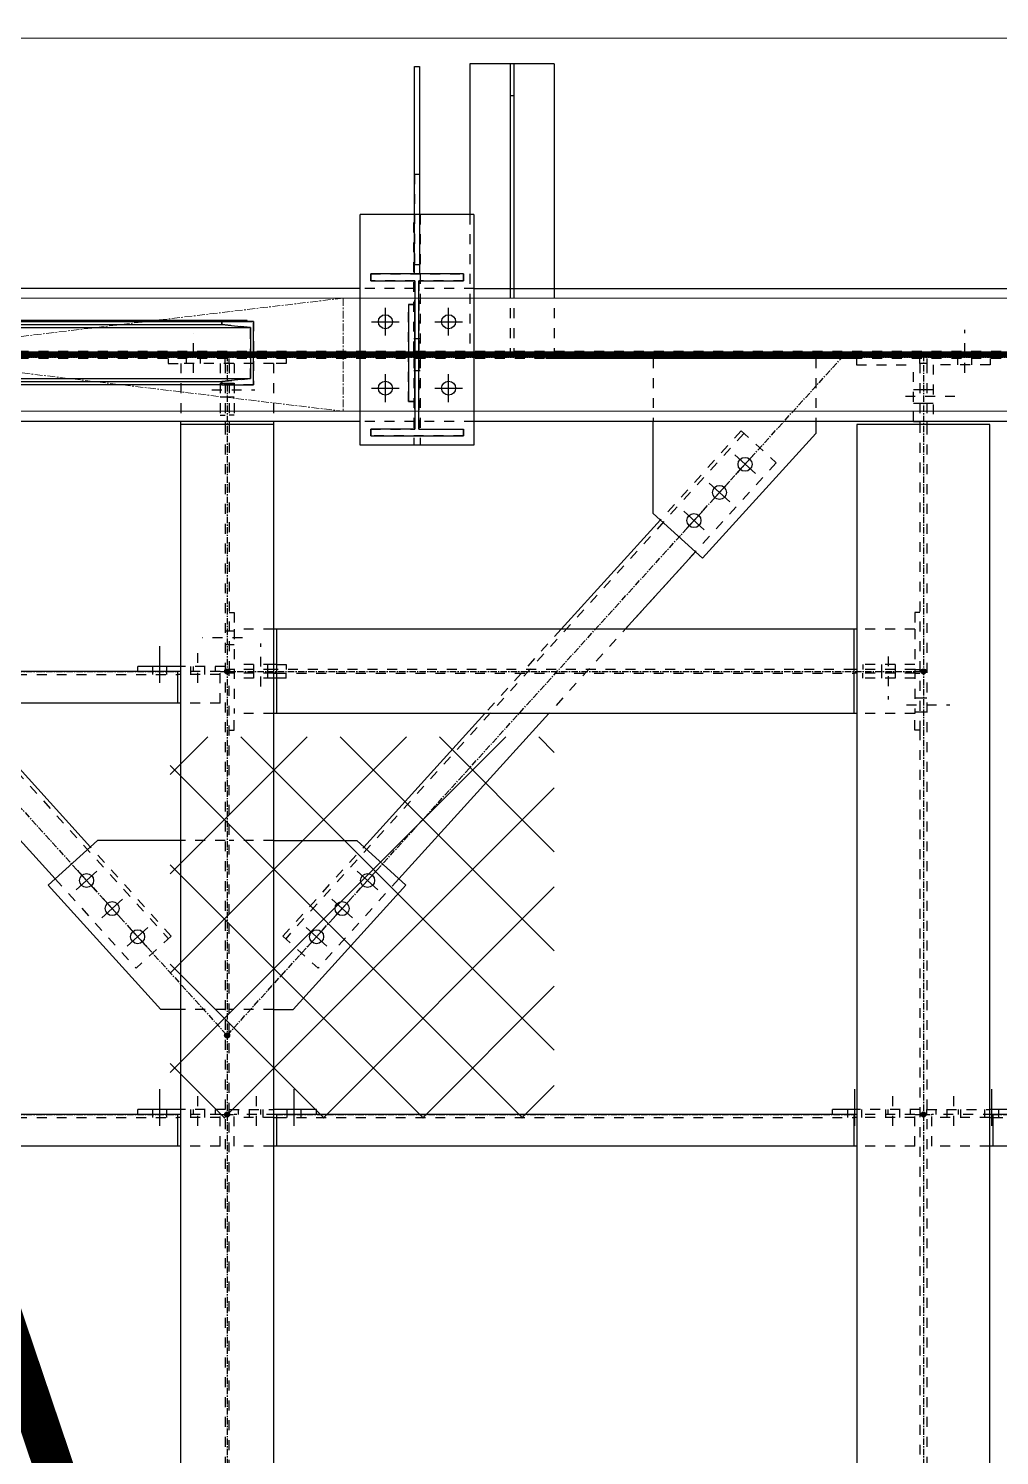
# Model space of a CAD drawing. Header units: inches. Extents: x 209270 to 234360, y -180214 to -150194.
# Drawn here: x 218765 to 220299, y -157003 to -154748 of the extents above; entities that cross this region are included whole.
import ezdxf

# ---------------------------------------------------------------- set-up
doc = ezdxf.new("R2010")
doc.units = ezdxf.units.IN
doc.header["$LTSCALE"] = 10
doc.header["$MEASUREMENT"] = 0
for name, pattern in [('CENTER', [2, 1.25, -0.25, 0.25, -0.25]), ('DXK_LINE_DOT2', [3.9198, 1.9599, -1.9599]), ('DXK_LINE_DOT5', [7.8785, 2.979, -0.9799, 0.9799, -0.9799, 0.9799, -0.9799]), ('HIDDEN', [0.375, 0.25, -0.125]), ('PHANTOM', [2.5, 1.25, -0.25, 0.25, -0.25, 0.25, -0.25])]:
    doc.linetypes.add(name, pattern=pattern)
doc.layers.get('0').update_dxf_attribs({"color": 1})
for name, color, linetype in [('_BLUE_0', 5, 'Continuous'), ('_BLUE_1', 5, 'Continuous'), ('_BLUE_2', 5, 'Continuous'), ('_BLUE_4', 5, 'Continuous')]:
    doc.layers.add(name, color=color, linetype=linetype)
for name, color, linetype, lineweight in [('CEN', 1, 'CENTER', 9), ('DIM.', 1, 'Continuous', 13), ('handrail', 1, 'FENCELINE1', 9), ('HIDDEN', 1, 'HIDDEN', 9), ('hoist', 1, 'Continuous', 9), ('MAIN OBJECT', 1, 'Continuous', 18), ('PANTHOM', 1, 'PHANTOM', 0), ('Sheeting', 1, 'Continuous', 0)]:
    doc.layers.add(name, color=color, linetype=linetype, lineweight=lineweight)
doc.linetypes.add('FENCELINE1', pattern='A,0.25,-0.1,[133,arial.ttf,S=0.1,R=0,X=-0.1,Y=0],-0.1,1', length=1.45)

# ---------------------------------------------------------------- blocks, each defined once
blk = doc.blocks.new('A$C67244592')
at = {"layer": 'hoist', "lineweight": 0, "const_width": 62.5}
blk.add_lwpolyline([(0, -500), (4.3, 5159.9, 0.081795), (-153.3, 6122), (-1342.4, 9643.9, -0.081584), (-1500.1, 10603.6), (-1500.1, 15050)], format="xyb", dxfattribs=at)
blk = doc.blocks.new('A$C0HI87687')
at = {"layer": 'CEN'}
for p, q in [((500.4, 89.4), (2000.4, -89.4)), ((2000.4, 89.4), (500.4, -89.4))]:
    blk.add_line(p, q, dxfattribs=at)
blk.add_lwpolyline([(500.4, 89.4), (2000.4, 89.4), (2000.4, -89.4), (500.4, -89.4)], close=True, dxfattribs=at)
blk = doc.blocks.new('MECH_DRAWING')
at = {"layer": 'PANTHOM'}
h = blk.add_hatch(dxfattribs=at)
h.set_pattern_fill('ANSI37', color=256, scale=887.309452, angle=-180)
h.set_pattern_definition([(225, (322834.59, 2114878.95), (78.4278163, -78.4278163), []), (315, (322834.59, 2114878.95), (78.4278163, 78.4278163), [])])
h.paths.add_polyline_path([(219595.8, -156469.9), (219595.8, -155867.7), (218989.2, -155867.7), (218989.2, -156469.9)])
at = {"layer": 'CEN'}
blk.add_line((217212.2, -155263.7), (228311.6, -155263.7), dxfattribs=at)
at = {"layer": 'CEN', "elevation": 0.8}
blk.add_lwpolyline([(217011.9, -155263.7), (228511.9, -155263.7), (228511.9, -165263.7), (217011.9, -165263.7)], close=True, dxfattribs=at)
at = {"layer": 'handrail', "const_width": 10, "elevation": -448149754.8}
blk.add_lwpolyline([(228511.9, -159158.7), (228511.9, -155263.7), (217011.9, -155263.7), (217011.9, -156838.4)], dxfattribs=at)
at = {"layer": 'HIDDEN', "elevation": 0.8}
blk.add_lwpolyline([(228307.2, -155268.1), (217216.6, -155268.1), (217216.6, -155259.3), (228307.2, -155259.3)], close=True, dxfattribs=at)
at = {"layer": 'MAIN OBJECT', "elevation": 0.8}
blk.add_lwpolyline([(228307.2, -155353.1), (217216.6, -155353.1), (217216.6, -155174.3), (228307.2, -155174.3)], close=True, dxfattribs=at)
at = {"layer": 'Sheeting'}
blk.add_lwpolyline([(216401.9, -154763.7), (229121.9, -154763.7), (229121.9, -165763.7), (216401.9, -165763.7)], close=True, dxfattribs=at)
at = {"layer": 'DIM.'}
for name, p in [('A$C67244592', (220011.9, -166263.7)), ('A$C0HI87687', (217261.9, -155263.7))]:
    blk.add_blockref(name, p, dxfattribs=at)
blk = doc.blocks.new('GridLine-116860372-116908 - 114867')
at = {"layer": '_BLUE_2', "linetype": 'DXK_LINE_DOT5'}
blk.add_line((2535.4, 25070.8), (24512.1, 25070.8), dxfattribs=at)
blk = doc.blocks.new('Part-116860372-116072 - 114867')
at = {"layer": '_BLUE_1', "linetype": 'DXK_LINE_DOT2'}
for p, q in [((13167.3, 25064.1), (13167.3, 24939.6)), ((13488, 25064.1), (13488, 24939.6))]:
    blk.add_line(p, q, dxfattribs=at)
at = {"layer": '_BLUE_2', "linetype": 'Continuous'}
for p, q in [((13167.3, 24757.5), (13167.3, 24939.6)), ((13488, 24939.6), (13488, 24915.6)), ((13488, 24915.6), (13264.6, 24669.3)), ((13264.6, 24669.3), (13167.3, 24757.5))]:
    blk.add_line(p, q, dxfattribs=at)
blk = doc.blocks.new('Part-116860372-116066 - 114867')
at = {"layer": '_BLUE_1', "linetype": 'DXK_LINE_DOT2'}
for p, q in [((12321.6, 24111.6), (12234.1, 24111.6)), ((12321.6, 23778.1), (12234.1, 23778.1))]:
    blk.add_line(p, q, dxfattribs=at)
at = {"layer": '_BLUE_2', "linetype": 'Continuous'}
for p, q in [((12069.7, 24111.6), (11972.4, 24023.4)), ((12234.1, 24111.6), (12069.7, 24111.6)), ((11972.4, 24023.4), (12195, 23778.1)), ((12234.1, 23778.1), (12195, 23778.1))]:
    blk.add_line(p, q, dxfattribs=at)
blk = doc.blocks.new('Bolt-116860372-116067 - 114867')
at = {"layer": '_BLUE_2', "linetype": 'Continuous'}
for p, q in [((12027.8, 24014.5), (12068.5, 24051.5)), ((12029.6, 24053.4), (12066.6, 24012.6)), ((12078.1, 23959), (12118.9, 23995.9)), ((12080, 23997.8), (12117, 23957.1)), ((12128.5, 23903.4), (12169.3, 23940.4)), ((12130.4, 23942.3), (12167.4, 23901.5))]:
    blk.add_line(p, q, dxfattribs=at)
for centre in [(12048.1, 24033), (12098.5, 23977.4), (12148.9, 23921.9)]:
    blk.add_circle(centre, 13.8, dxfattribs=at)
blk = doc.blocks.new('Part-116860372-114888 - 114867')
at = {"layer": '_BLUE_1', "linetype": 'DXK_LINE_DOT2'}
for p, q in [((12813.1, 25202.1), (12588.1, 25202.1)), ((19851.4, 25077.6), (9958.1, 25077.6)), ((19851.4, 25064.1), (9958.1, 25064.1)), ((12813.1, 24939.6), (12588.1, 24939.6))]:
    blk.add_line(p, q, dxfattribs=at)
at = {"layer": '_BLUE_2', "linetype": 'Continuous'}
for p, q in [((12588.1, 25202.1), (9958.1, 25202.1)), ((12813.1, 25202.1), (19851.4, 25202.1)), ((12588.1, 24939.6), (9958.1, 24939.6)), ((19851.4, 24939.6), (12813.1, 24939.6))]:
    blk.add_line(p, q, dxfattribs=at)
at = {"layer": '_BLUE_4', "linetype": 'CENTER'}
blk.add_line((9575.6, 25070.8), (20200.6, 25070.8), dxfattribs=at)
blk = doc.blocks.new('Part-116860372-114946 - 114867')
at = {"layer": '_BLUE_4', "linetype": 'Continuous'}
blk.add_hatch(color=256, dxfattribs=at).paths.add_polyline_path([(13700.6, 25065.8, -1), (13700.6, 25075.8, -1)])
at = {"layer": '_BLUE_1', "linetype": 'DXK_LINE_DOT2'}
for p, q in [((13693.8, 25054.1), (13693.8, 24329.8)), ((13707.3, 25054.1), (13693.8, 25054.1)), ((13707.3, 25054.1), (13707.3, 24939.6)), ((13707.3, 24933.3), (13707.3, 19233.3)), ((13693.8, 24329.8), (13693.8, 19233.3))]:
    blk.add_line(p, q, dxfattribs=at)
at = {"layer": '_BLUE_2', "linetype": 'Continuous'}
for p, q in [((13693.8, 24939.6), (13693.8, 24933.3)), ((13707.3, 24939.6), (13707.3, 24933.3)), ((13569.3, 24933.3), (13569.3, 19227.1)), ((13831.8, 24933.3), (13569.3, 24933.3)), ((13831.8, 19227.1), (13831.8, 24933.3))]:
    blk.add_line(p, q, dxfattribs=at)
at = {"layer": '_BLUE_4', "linetype": 'CENTER'}
blk.add_line((13700.6, 25070.8), (13700.6, 19070.8), dxfattribs=at)
at = {"layer": '_BLUE_4', "linetype": 'Continuous'}
blk.add_circle((13700.6, 25070.8), 5, dxfattribs=at)
blk = doc.blocks.new('Part-116860372-114890 - 114867')
at = {"layer": '_BLUE_4', "linetype": 'Continuous'}
blk.add_hatch(color=256, dxfattribs=at).paths.add_polyline_path([(12700.6, 25065.8, -1), (12700.6, 25075.8, -1)])
at = {"layer": '_BLUE_1', "linetype": 'DXK_LINE_DOT2'}
for p, q in [((12609.1, 25217.2), (12609.1, 25230.8)), ((12609.1, 25230.8), (12792.1, 25230.8)), ((12792.1, 25230.8), (12792.1, 25217.2)), ((12696.6, 25217.2), (12609.1, 25217.2)), ((12696.6, 24924.5), (12696.6, 25217.2)), ((12792.1, 25217.2), (12704.5, 25217.2)), ((12704.5, 25217.2), (12704.5, 24924.5)), ((12609.1, 24910.8), (12609.1, 24924.5)), ((12609.1, 24924.5), (12696.6, 24924.5)), ((12704.5, 24924.5), (12792.1, 24924.5)), ((12792.1, 24924.5), (12792.1, 24910.8)), ((12792.1, 24910.8), (12609.1, 24910.8))]:
    blk.add_line(p, q, dxfattribs=at)
at = {"layer": '_BLUE_2', "linetype": 'Continuous'}
for p, q in [((12792.1, 25230.8), (12609.1, 25230.8)), ((12609.1, 25230.8), (12609.1, 25217.2)), ((12792.1, 25217.2), (12792.1, 25230.8)), ((12609.1, 25217.2), (12696.6, 25217.2)), ((12696.6, 25217.2), (12696.6, 24924.5)), ((12704.5, 24924.5), (12704.5, 25217.2)), ((12704.5, 25217.2), (12792.1, 25217.2)), ((12696.6, 24924.5), (12609.1, 24924.5)), ((12609.1, 24924.5), (12609.1, 24910.8)), ((12704.5, 24924.5), (12792.1, 24924.5)), ((12792.1, 24910.8), (12792.1, 24924.5)), ((12609.1, 24910.8), (12792.1, 24910.8))]:
    blk.add_line(p, q, dxfattribs=at)
at = {"layer": '_BLUE_4', "linetype": 'CENTER'}
blk.add_line((12700.6, 25070.8), (12700.6, 25070.8), dxfattribs=at)
at = {"layer": '_BLUE_4', "linetype": 'Continuous'}
blk.add_circle((12700.6, 25070.8), 5, dxfattribs=at)
blk = doc.blocks.new('Part-116860372-114945 - 114867')
at = {"layer": '_BLUE_4', "linetype": 'Continuous'}
blk.add_hatch(color=256, dxfattribs=at).paths.add_polyline_path([(12325.6, 25065.8, -1), (12325.6, 25075.8, -1)])
at = {"layer": '_BLUE_1', "linetype": 'DXK_LINE_DOT2'}
for p, q in [((12417.1, 25054.1), (12234.1, 25054.1)), ((12234.1, 25054.1), (12234.1, 24939.6)), ((12321.6, 25054.1), (12321.6, 24939.6)), ((12329.5, 25054.1), (12329.5, 24449.4)), ((12417.1, 25054.1), (12417.1, 24933.3)), ((12321.6, 24933.3), (12321.6, 21418.6)), ((12329.5, 21418.6), (12329.5, 24449.4))]:
    blk.add_line(p, q, dxfattribs=at)
at = {"layer": '_BLUE_2', "linetype": 'Continuous'}
for p, q in [((12234.1, 21418.6), (12234.1, 24939.6)), ((12321.6, 24939.6), (12321.6, 24933.3)), ((12329.5, 24939.6), (12329.5, 24933.3)), ((12417.1, 24939.6), (12417.1, 21418.6)), ((12417.1, 24933.3), (12234.1, 24933.3))]:
    blk.add_line(p, q, dxfattribs=at)
at = {"layer": '_BLUE_4', "linetype": 'CENTER'}
blk.add_line((12325.6, 25070.8), (12325.6, 21320.8), dxfattribs=at)
at = {"layer": '_BLUE_4', "linetype": 'Continuous'}
blk.add_circle((12325.6, 25070.8), 5, dxfattribs=at)
blk = doc.blocks.new('Part-116860372-114964 - 114867')
at = {"layer": '_BLUE_4', "linetype": 'Continuous'}
for points in [[(12325.6, 24440.8, -1), (12325.6, 24450.8, -1)], [(13700.6, 24440.8, -1), (13700.6, 24450.8, -1)]]:
    blk.add_hatch(color=256, dxfattribs=at).paths.add_polyline_path(points)
at = {"layer": '_BLUE_1', "linetype": 'DXK_LINE_DOT2'}
for p, q in [((12417.1, 24529.1), (12339.5, 24529.1)), ((12339.5, 24529.1), (12339.5, 24362.6)), ((13683.8, 24529.1), (13569.3, 24529.1)), ((13683.8, 24529.1), (13683.8, 24362.6)), ((12417.1, 24449.4), (12339.5, 24449.4)), ((12417.1, 24442.3), (12339.5, 24442.3)), ((13563.1, 24449.4), (12423.3, 24449.4)), ((12423.3, 24442.3), (13563.1, 24442.3)), ((13683.8, 24449.4), (13569.3, 24449.4)), ((13683.8, 24442.3), (13569.3, 24442.3)), ((12417.1, 24362.6), (12339.5, 24362.6)), ((13683.8, 24362.6), (13569.3, 24362.6))]:
    blk.add_line(p, q, dxfattribs=at)
at = {"layer": '_BLUE_2', "linetype": 'Continuous'}
for p, q in [((13569.3, 24529.1), (12417.1, 24529.1)), ((12423.3, 24529.1), (12423.3, 24362.6)), ((13563.1, 24529.1), (13563.1, 24362.6)), ((12423.3, 24449.4), (12417.1, 24449.4)), ((12417.1, 24442.3), (12423.3, 24442.3)), ((13569.3, 24449.4), (13563.1, 24449.4)), ((13569.3, 24442.3), (13563.1, 24442.3)), ((13569.3, 24362.6), (12417.1, 24362.6))]:
    blk.add_line(p, q, dxfattribs=at)
at = {"layer": '_BLUE_4', "linetype": 'CENTER'}
blk.add_line((12325.6, 24445.8), (13700.6, 24445.8), dxfattribs=at)
at = {"layer": '_BLUE_4', "linetype": 'Continuous'}
for centre in [(12325.6, 24445.8), (13700.6, 24445.8)]:
    blk.add_circle(centre, 5, dxfattribs=at)
blk = doc.blocks.new('Bolt-116860372-115879 - 114867')
at = {"layer": '_BLUE_1', "linetype": 'DXK_LINE_DOT2'}
for p, q in [((12267.9, 24423.3), (12267.9, 24495.8)), ((12254.1, 24445.8), (12254.1, 24455.8)), ((12254.1, 24439.6), (12254.1, 24445.8)), ((12281.6, 24445.8), (12281.6, 24455.8)), ((12281.6, 24439.6), (12281.6, 24445.8))]:
    blk.add_line(p, q, dxfattribs=at)
at = {"layer": '_BLUE_2', "linetype": 'Continuous'}
for p, q in [((12192.9, 24423.3), (12192.9, 24495.8)), ((12179.1, 24445.8), (12179.1, 24455.8)), ((12179.1, 24439.6), (12179.1, 24445.8)), ((12206.6, 24445.8), (12206.6, 24455.8)), ((12206.6, 24439.6), (12206.6, 24445.8))]:
    blk.add_line(p, q, dxfattribs=at)
blk = doc.blocks.new('Part-116860372-154281 - 114867')
at = {"layer": '_BLUE_1', "linetype": 'DXK_LINE_DOT2'}
for p, q in [((12804.8, 25348.3), (12804.8, 25077.6)), ((12884.5, 25202.1), (12884.5, 25077.6)), ((12891.6, 25202.1), (12891.6, 25077.6)), ((12971.3, 25202.1), (12971.3, 25077.6))]:
    blk.add_line(p, q, dxfattribs=at)
at = {"layer": '_BLUE_2', "linetype": 'Continuous'}
for p, q in [((12971.3, 25645.8), (12804.8, 25645.8)), ((12804.8, 25645.8), (12804.8, 25348.3)), ((12884.5, 25645.8), (12884.5, 25202.1)), ((12891.6, 25645.8), (12891.6, 25202.1)), ((12971.3, 25645.8), (12971.3, 25202.1)), ((12884.5, 25583.3), (12891.6, 25583.3))]:
    blk.add_line(p, q, dxfattribs=at)
blk = doc.blocks.new('Part-116860372-115058 - 114867')
at = {"layer": '_BLUE_4', "linetype": 'Continuous'}
for points in [[(10950.6, 23565.8, -1), (10950.6, 23575.8, -1)], [(12325.6, 23565.8, -1), (12325.6, 23575.8, -1)]]:
    blk.add_hatch(color=256, dxfattribs=at).paths.add_polyline_path(points)
at = {"layer": '_BLUE_1', "linetype": 'DXK_LINE_DOT2'}
for p, q in [((11048.3, 23570.8), (10964.5, 23570.8)), ((10964.5, 23508.3), (10964.5, 23570.8)), ((11042.1, 23564.6), (10964.5, 23564.6)), ((11048.3, 23564.6), (12227.8, 23564.6)), ((12311.6, 23570.8), (12227.8, 23570.8)), ((12311.6, 23564.6), (12234.1, 23564.6)), ((12311.6, 23508.3), (12311.6, 23570.8)), ((11042.1, 23508.3), (10964.5, 23508.3)), ((12311.6, 23508.3), (12234.1, 23508.3))]:
    blk.add_line(p, q, dxfattribs=at)
at = {"layer": '_BLUE_2', "linetype": 'Continuous'}
for p, q in [((11042.1, 23564.6), (11048.3, 23564.6)), ((12227.8, 23570.8), (11048.3, 23570.8)), ((11048.3, 23570.8), (11048.3, 23508.3)), ((12227.8, 23570.8), (12227.8, 23508.3)), ((12234.1, 23564.6), (12227.8, 23564.6)), ((12234.1, 23508.3), (11042.1, 23508.3))]:
    blk.add_line(p, q, dxfattribs=at)
at = {"layer": '_BLUE_4', "linetype": 'CENTER'}
for p, q in [((10950.6, 23570.8), (10964.5, 23570.8)), ((11048.3, 23570.8), (12227.8, 23570.8)), ((12311.6, 23570.8), (12325.6, 23570.8))]:
    blk.add_line(p, q, dxfattribs=at)
at = {"layer": '_BLUE_4', "linetype": 'Continuous'}
for centre in [(10950.6, 23570.8), (12325.6, 23570.8)]:
    blk.add_circle(centre, 5, dxfattribs=at)
blk = doc.blocks.new('Part-116860372-115059 - 114867')
at = {"layer": '_BLUE_4', "linetype": 'Continuous'}
for points in [[(12325.6, 23565.8, -1), (12325.6, 23575.8, -1)], [(13700.6, 23565.8, -1), (13700.6, 23575.8, -1)]]:
    blk.add_hatch(color=256, dxfattribs=at).paths.add_polyline_path(points)
at = {"layer": '_BLUE_1', "linetype": 'DXK_LINE_DOT2'}
for p, q in [((12423.3, 23570.8), (12339.5, 23570.8)), ((12339.5, 23508.3), (12339.5, 23570.8)), ((12417.1, 23564.6), (12339.5, 23564.6)), ((12423.3, 23564.6), (13563.1, 23564.6)), ((13683.8, 23570.8), (13563.1, 23570.8)), ((13683.8, 23564.6), (13569.3, 23564.6)), ((13683.8, 23508.3), (13683.8, 23570.8)), ((12417.1, 23508.3), (12339.5, 23508.3)), ((13683.8, 23508.3), (13569.3, 23508.3))]:
    blk.add_line(p, q, dxfattribs=at)
at = {"layer": '_BLUE_2', "linetype": 'Continuous'}
for p, q in [((12417.1, 23564.6), (12423.3, 23564.6)), ((13563.1, 23570.8), (12423.3, 23570.8)), ((12423.3, 23570.8), (12423.3, 23508.3)), ((13563.1, 23570.8), (13563.1, 23508.3)), ((13569.3, 23564.6), (13563.1, 23564.6)), ((13569.3, 23508.3), (12417.1, 23508.3))]:
    blk.add_line(p, q, dxfattribs=at)
at = {"layer": '_BLUE_4', "linetype": 'CENTER'}
for p, q in [((12325.6, 23570.8), (12339.5, 23570.8)), ((12423.3, 23570.8), (13563.1, 23570.8)), ((13683.8, 23570.8), (13700.6, 23570.8))]:
    blk.add_line(p, q, dxfattribs=at)
at = {"layer": '_BLUE_4', "linetype": 'Continuous'}
for centre in [(12325.6, 23570.8), (13700.6, 23570.8)]:
    blk.add_circle(centre, 5, dxfattribs=at)
blk = doc.blocks.new('Part-116860372-115060 - 114867')
at = {"layer": '_BLUE_4', "linetype": 'Continuous'}
for points in [[(13700.6, 23565.8, -1), (13700.6, 23575.8, -1)], [(15075.6, 23565.8, -1), (15075.6, 23575.8, -1)]]:
    blk.add_hatch(color=256, dxfattribs=at).paths.add_polyline_path(points)
at = {"layer": '_BLUE_1', "linetype": 'DXK_LINE_DOT2'}
for p, q in [((13838.1, 23570.8), (13717.3, 23570.8)), ((13717.3, 23508.3), (13717.3, 23570.8)), ((13831.8, 23564.6), (13717.3, 23564.6)), ((13838.1, 23564.6), (14986.1, 23564.6)), ((15062, 23570.8), (14986.1, 23570.8)), ((15062, 23564.6), (14992.3, 23564.6)), ((15062, 23508.3), (15062, 23570.8)), ((13831.8, 23508.3), (13717.3, 23508.3)), ((15062, 23508.3), (14986.1, 23508.3))]:
    blk.add_line(p, q, dxfattribs=at)
at = {"layer": '_BLUE_2', "linetype": 'Continuous'}
for p, q in [((13831.8, 23564.6), (13838.1, 23564.6)), ((14986.1, 23570.8), (13838.1, 23570.8)), ((13838.1, 23570.8), (13838.1, 23508.3)), ((14986.1, 23570.8), (14986.1, 23508.3)), ((14992.3, 23564.6), (14986.1, 23564.6)), ((14992.3, 23508.3), (13831.8, 23508.3))]:
    blk.add_line(p, q, dxfattribs=at)
at = {"layer": '_BLUE_4', "linetype": 'CENTER'}
for p, q in [((13700.6, 23570.8), (13717.3, 23570.8)), ((13838.1, 23570.8), (14986.1, 23570.8)), ((15062, 23570.8), (15075.6, 23570.8))]:
    blk.add_line(p, q, dxfattribs=at)
at = {"layer": '_BLUE_4', "linetype": 'Continuous'}
for centre in [(13700.6, 23570.8), (15075.6, 23570.8)]:
    blk.add_circle(centre, 5, dxfattribs=at)
blk = doc.blocks.new('Part-116860372-115067 - 114867')
at = {"layer": '_BLUE_4', "linetype": 'Continuous'}
for points in [[(10950.6, 24440.8, -1), (10950.6, 24450.8, -1)], [(12325.6, 24440.8, -1), (12325.6, 24450.8, -1)]]:
    blk.add_hatch(color=256, dxfattribs=at).paths.add_polyline_path(points)
at = {"layer": '_BLUE_1', "linetype": 'DXK_LINE_DOT2'}
for p, q in [((11048.3, 24445.8), (10964.5, 24445.8)), ((10964.5, 24383.3), (10964.5, 24445.8)), ((11042.1, 24439.6), (10964.5, 24439.6)), ((11048.3, 24439.6), (12227.8, 24439.6)), ((12311.6, 24445.8), (12227.8, 24445.8)), ((12311.6, 24439.6), (12234.1, 24439.6)), ((12311.6, 24383.3), (12311.6, 24445.8)), ((11042.1, 24383.3), (10964.5, 24383.3)), ((12311.6, 24383.3), (12234.1, 24383.3))]:
    blk.add_line(p, q, dxfattribs=at)
at = {"layer": '_BLUE_2', "linetype": 'Continuous'}
for p, q in [((11042.1, 24439.6), (11048.3, 24439.6)), ((12227.8, 24445.8), (11048.3, 24445.8)), ((11048.3, 24445.8), (11048.3, 24383.3)), ((12227.8, 24445.8), (12227.8, 24383.3)), ((12234.1, 24439.6), (12227.8, 24439.6)), ((12234.1, 24383.3), (11042.1, 24383.3))]:
    blk.add_line(p, q, dxfattribs=at)
at = {"layer": '_BLUE_4', "linetype": 'CENTER'}
for p, q in [((10950.6, 24445.8), (10964.5, 24445.8)), ((11048.3, 24445.8), (12227.8, 24445.8)), ((12311.6, 24445.8), (12325.6, 24445.8))]:
    blk.add_line(p, q, dxfattribs=at)
at = {"layer": '_BLUE_4', "linetype": 'Continuous'}
for centre in [(10950.6, 24445.8), (12325.6, 24445.8)]:
    blk.add_circle(centre, 5, dxfattribs=at)
blk = doc.blocks.new('Part-116860372-115093 - 114867')
at = {"layer": '_BLUE_4', "linetype": 'Continuous'}
for points in [[(13544.3, 25065.8, -1), (13544.3, 25075.8, -1)], [(12325.6, 23722.1, -1), (12325.6, 23732.1, -1)]]:
    blk.add_hatch(color=256, dxfattribs=at).paths.add_polyline_path(points)
at = {"layer": '_BLUE_1', "linetype": 'DXK_LINE_DOT2'}
for p, q in [((13346.3, 24915.8), (12441.4, 23918)), ((13340.8, 24920.8), (13181.2, 24744.9)), ((13340.8, 24920.8), (13410.2, 24857.9)), ((13410.2, 24857.9), (12961, 24362.6)), ((12985.5, 24529.1), (12834.5, 24362.6)), ((12435.8, 23923.1), (12595.4, 24099)), ((12664.8, 24036), (12505.3, 23860.1)), ((12435.8, 23923.1), (12505.3, 23860.1))]:
    blk.add_line(p, q, dxfattribs=at)
at = {"layer": '_BLUE_2', "linetype": 'Continuous'}
for p, q in [((13181.2, 24744.9), (12985.5, 24529.1)), ((13250.7, 24681.9), (13112, 24529.1)), ((12834.5, 24362.6), (12595.4, 24099)), ((12961, 24362.6), (12664.8, 24036))]:
    blk.add_line(p, q, dxfattribs=at)
at = {"layer": '_BLUE_4', "linetype": 'CENTER'}
blk.add_line((12325.6, 23727.1), (13544.3, 25070.8), dxfattribs=at)
at = {"layer": '_BLUE_4', "linetype": 'Continuous'}
for centre in [(13544.3, 25070.8), (12325.6, 23727.1)]:
    blk.add_circle(centre, 5, dxfattribs=at)
blk = doc.blocks.new('Part-116860372-115094 - 114867')
at = {"layer": '_BLUE_4', "linetype": 'Continuous'}
for points in [[(11106.8, 25065.8, -1), (11106.8, 25075.8, -1)], [(12325.6, 23722.1, -1), (12325.6, 23732.1, -1)]]:
    blk.add_hatch(color=256, dxfattribs=at).paths.add_polyline_path(points)
at = {"layer": '_BLUE_1', "linetype": 'DXK_LINE_DOT2'}
for p, q in [((11240.9, 24857.9), (11310.4, 24920.8)), ((11304.8, 24915.8), (12209.8, 23918)), ((11310.4, 24920.8), (11469.9, 24744.9)), ((11240.9, 24857.9), (11671.3, 24383.3)), ((11741.2, 24445.8), (11797.9, 24383.3)), ((12215.3, 23923.1), (12055.8, 24099)), ((11986.3, 24036), (12145.9, 23860.1)), ((12215.3, 23923.1), (12145.9, 23860.1))]:
    blk.add_line(p, q, dxfattribs=at)
at = {"layer": '_BLUE_2', "linetype": 'Continuous'}
for p, q in [((11469.9, 24744.9), (11741.2, 24445.8)), ((11400.5, 24681.9), (11614.6, 24445.8)), ((11671.3, 24383.3), (11986.3, 24036)), ((11797.9, 24383.3), (12055.8, 24099))]:
    blk.add_line(p, q, dxfattribs=at)
at = {"layer": '_BLUE_4', "linetype": 'CENTER'}
blk.add_line((11106.8, 25070.8), (12325.6, 23727.1), dxfattribs=at)
at = {"layer": '_BLUE_4', "linetype": 'Continuous'}
for centre in [(11106.8, 25070.8), (12325.6, 23727.1)]:
    blk.add_circle(centre, 5, dxfattribs=at)
blk = doc.blocks.new('Bolt-116860372-115490 - 114867')
at = {"layer": '_BLUE_1', "linetype": 'DXK_LINE_DOT2'}
for p, q in [((13681.3, 25002.8), (13693.8, 25002.8)), ((13693.8, 25002.8), (13707.3, 25002.8)), ((13707.3, 25002.8), (13719.8, 25002.8)), ((13665.1, 24989.1), (13762.6, 24989.1)), ((13681.3, 24975.3), (13693.8, 24975.3)), ((13693.8, 24975.3), (13707.3, 24975.3)), ((13707.3, 24975.3), (13719.8, 24975.3))]:
    blk.add_line(p, q, dxfattribs=at)
blk = doc.blocks.new('Part-116860372-115488 - 114867')
at = {"layer": '_BLUE_1', "linetype": 'DXK_LINE_DOT2'}
for p, q in [((13707.3, 25064.1), (13707.3, 25054.1)), ((13832.3, 25064.1), (13832.3, 25051.6)), ((13832.3, 25051.6), (13719.8, 25051.6)), ((13719.8, 25051.6), (13719.8, 24939.6)), ((13707.3, 24939.6), (13707.3, 24939.1))]:
    blk.add_line(p, q, dxfattribs=at)
at = {"layer": '_BLUE_2', "linetype": 'Continuous'}
for p, q in [((13719.8, 24939.6), (13719.8, 24939.1)), ((13719.8, 24939.1), (13707.3, 24939.1))]:
    blk.add_line(p, q, dxfattribs=at)
blk = doc.blocks.new('Part-116860372-115489 - 114867')
at = {"layer": '_BLUE_1', "linetype": 'DXK_LINE_DOT2'}
for p, q in [((13568.8, 25064.1), (13568.8, 25051.6)), ((13693.8, 25054.1), (13693.8, 25064.1)), ((13568.8, 25051.6), (13681.3, 25051.6)), ((13681.3, 24939.1), (13681.3, 25051.6))]:
    blk.add_line(p, q, dxfattribs=at)
at = {"layer": '_BLUE_2', "linetype": 'Continuous'}
for p, q in [((13681.3, 24939.6), (13681.3, 24939.1)), ((13681.3, 24939.1), (13693.8, 24939.1))]:
    blk.add_line(p, q, dxfattribs=at)
blk = doc.blocks.new('Bolt-116860372-115491 - 114867')
at = {"layer": '_BLUE_1', "linetype": 'DXK_LINE_DOT2'}
for p, q in [((13782.3, 25035.3), (13782.3, 25120.3)), ((13768.6, 25064.1), (13768.6, 25077.6)), ((13768.6, 25051.6), (13768.6, 25064.1)), ((13796.1, 25064.1), (13796.1, 25077.6)), ((13796.1, 25051.6), (13796.1, 25064.1))]:
    blk.add_line(p, q, dxfattribs=at)
blk = doc.blocks.new('Bolt-116860372-116167 - 114867')
at = {"layer": '_BLUE_2', "linetype": 'Continuous'}
for p, q in [((12610.6, 25136.5), (12665.6, 25136.5)), ((12638.1, 25109), (12638.1, 25164)), ((12735.6, 25136.5), (12790.6, 25136.5)), ((12763.1, 25109), (12763.1, 25164)), ((12638.1, 24977.7), (12638.1, 25032.7)), ((12763.1, 24977.7), (12763.1, 25032.7)), ((12610.6, 25005.2), (12665.6, 25005.2)), ((12735.6, 25005.2), (12790.6, 25005.2))]:
    blk.add_line(p, q, dxfattribs=at)
for centre in [(12638.1, 25136.5), (12763.1, 25136.5), (12638.1, 25005.2), (12763.1, 25005.2)]:
    blk.add_circle(centre, 13.8, dxfattribs=at)
blk = doc.blocks.new('Part-116860372-154749 - 114867')
at = {"layer": '_BLUE_1', "linetype": 'DXK_LINE_DOT2'}
for p, q in [((12365.2, 25139), (11315.7, 25139.1)), ((12365.4, 25137), (11315.7, 25137.1)), ((11315.9, 25137.1), (11315.9, 25139.1)), ((12365.4, 25137), (12365.4, 25137.1))]:
    blk.add_line(p, q, dxfattribs=at)
at = {"layer": '_BLUE_2', "linetype": 'Continuous'}
for p, q in [((12365.2, 25139), (11315.7, 25139.1)), ((11315.7, 25139.1), (11315.7, 25137.1)), ((11315.7, 25137.1), (12365.2, 25137)), ((12365.4, 25139), (12365.2, 25139)), ((12365.2, 25137), (12365.2, 25139)), ((12365.4, 25137.1), (12365.4, 25139))]:
    blk.add_line(p, q, dxfattribs=at)
blk = doc.blocks.new('Part-116860372-154746 - 114867')
at = {"layer": '_BLUE_1', "linetype": 'DXK_LINE_DOT2'}
for p, q in [((12315.3, 25130.9), (12315.3, 25137.1)), ((12315.3, 25137.1), (12377.8, 25137.1)), ((12377.8, 25137.1), (12377.8, 25012.1)), ((12371.6, 25124.7), (12315.3, 25130.9)), ((12371.6, 25024.4), (12371.6, 25124.7)), ((12315.3, 25018.2), (12371.6, 25024.4)), ((12315.3, 25012.1), (12315.3, 25018.2)), ((12377.8, 25012.1), (12315.3, 25012.1))]:
    blk.add_line(p, q, dxfattribs=at)
at = {"layer": '_BLUE_2', "linetype": 'Continuous'}
for p, q in [((12377.8, 25137.1), (12315.3, 25137.1)), ((12315.3, 25137.1), (12315.3, 25130.9)), ((12377.8, 25012.1), (12377.8, 25137.1)), ((12315.3, 25130.9), (12371.6, 25124.7)), ((12371.6, 25124.7), (12371.6, 25024.4)), ((12371.6, 25024.4), (12315.3, 25018.2)), ((12315.3, 25018.2), (12315.3, 25012.1)), ((12315.3, 25012.1), (12377.8, 25012.1))]:
    blk.add_line(p, q, dxfattribs=at)
blk = doc.blocks.new('Part-116860372-115555 - 114867')
at = {"layer": '_BLUE_1', "linetype": 'DXK_LINE_DOT2'}
for p, q in [((12329.5, 25054.1), (12329.5, 25064.1)), ((12339.5, 25054.1), (12339.5, 24951.6)), ((12442, 25054.1), (12417.1, 25054.1)), ((12442, 25064.1), (12442, 25054.1)), ((12339.5, 24951.6), (12329.5, 24951.6))]:
    blk.add_line(p, q, dxfattribs=at)
blk = doc.blocks.new('Part-116860372-115556 - 114867')
at = {"layer": '_BLUE_1', "linetype": 'DXK_LINE_DOT2'}
for p, q in [((12209.1, 25064.1), (12209.1, 25054.1)), ((12209.1, 25054.1), (12234.1, 25054.1)), ((12311.6, 25054.1), (12311.6, 24951.6)), ((12321.6, 25054.1), (12321.6, 25064.1)), ((12311.6, 24951.6), (12321.6, 24951.6))]:
    blk.add_line(p, q, dxfattribs=at)
blk = doc.blocks.new('Bolt-116860372-115557 - 114867')
at = {"layer": '_BLUE_1', "linetype": 'DXK_LINE_DOT2'}
for p, q in [((12295.4, 25001.6), (12380.4, 25001.6)), ((12311.6, 25015.3), (12321.6, 25015.3)), ((12321.6, 25015.3), (12329.5, 25015.3)), ((12329.5, 25015.3), (12339.5, 25015.3)), ((12311.6, 24987.8), (12321.6, 24987.8)), ((12321.6, 24987.8), (12329.5, 24987.8)), ((12329.5, 24987.8), (12339.5, 24987.8))]:
    blk.add_line(p, q, dxfattribs=at)
blk = doc.blocks.new('Bolt-116860372-115559 - 114867')
at = {"layer": '_BLUE_1', "linetype": 'DXK_LINE_DOT2'}
for p, q in [((12259.1, 25035.3), (12259.1, 25114)), ((12245.4, 25064.1), (12245.4, 25077.6)), ((12245.4, 25054.1), (12245.4, 25064.1)), ((12272.9, 25064.1), (12272.9, 25077.6)), ((12272.9, 25054.1), (12272.9, 25064.1))]:
    blk.add_line(p, q, dxfattribs=at)
blk = doc.blocks.new('Part-116860372-149888 - 114867')
at = {"layer": '_BLUE_1', "linetype": 'DXK_LINE_DOT2'}
for p, q in [((12695.6, 25427.7), (12695.6, 25230.8)), ((12705.6, 25427.7), (12705.6, 25230.8)), ((12695.6, 25249.6), (12705.6, 25249.6))]:
    blk.add_line(p, q, dxfattribs=at)
at = {"layer": '_BLUE_2', "linetype": 'Continuous'}
for p, q in [((12695.6, 25427.7), (12695.6, 25640.3)), ((12695.6, 25640.3), (12705.6, 25640.3)), ((12705.6, 25640.3), (12705.6, 25427.7)), ((12695.6, 25230.8), (12695.6, 25427.7)), ((12695.6, 25427.7), (12705.6, 25427.7)), ((12705.6, 25427.7), (12705.6, 25230.8)), ((12705.6, 25230.8), (12695.6, 25230.8))]:
    blk.add_line(p, q, dxfattribs=at)
blk = doc.blocks.new('Part-116860372-154757 - 114867')
at = {"layer": '_BLUE_1', "linetype": 'DXK_LINE_DOT2'}
for p, q in [((12683.9, 24978.8), (12683.9, 25170.3)), ((12683.9, 25170.3), (12696.4, 25170.3)), ((12696.4, 25170.3), (12696.4, 24978.8)), ((12696.4, 24978.8), (12683.9, 24978.8))]:
    blk.add_line(p, q, dxfattribs=at)
at = {"layer": '_BLUE_2', "linetype": 'Continuous'}
for p, q in [((12696.4, 25170.3), (12683.9, 25170.3)), ((12683.9, 25170.3), (12683.9, 24978.8)), ((12696.4, 24978.8), (12696.4, 25170.3)), ((12683.9, 24978.8), (12696.4, 24978.8))]:
    blk.add_line(p, q, dxfattribs=at)
blk = doc.blocks.new('Part-116860372-115596 - 114867')
at = {"layer": '_BLUE_1', "linetype": 'DXK_LINE_DOT2'}
for p, q in [((12329.5, 24561.9), (12339.5, 24561.9)), ((12339.5, 24561.9), (12339.5, 24529.1)), ((12339.5, 24449.4), (12329.5, 24449.4)), ((12417.1, 24459.4), (12339.5, 24459.4)), ((12423.3, 24449.4), (12417.1, 24449.4)), ((12423.3, 24459.4), (12442, 24459.4)), ((12442, 24459.4), (12442, 24449.4))]:
    blk.add_line(p, q, dxfattribs=at)
at = {"layer": '_BLUE_2', "linetype": 'Continuous'}
blk.add_line((12423.3, 24459.4), (12417.1, 24459.4), dxfattribs=at)
blk = doc.blocks.new('Part-116860372-115597 - 114867')
at = {"layer": '_BLUE_1', "linetype": 'DXK_LINE_DOT2'}
for p, q in [((12339.5, 24442.3), (12329.5, 24442.3)), ((12417.1, 24432.3), (12339.5, 24432.3)), ((12423.3, 24442.3), (12417.1, 24442.3)), ((12442, 24432.3), (12423.3, 24432.3)), ((12442, 24432.3), (12442, 24442.3)), ((12339.5, 24329.8), (12339.5, 24362.6)), ((12329.5, 24329.8), (12339.5, 24329.8))]:
    blk.add_line(p, q, dxfattribs=at)
at = {"layer": '_BLUE_2', "linetype": 'Continuous'}
blk.add_line((12423.3, 24432.3), (12417.1, 24432.3), dxfattribs=at)
blk = doc.blocks.new('Bolt-116860372-115598 - 114867')
at = {"layer": '_BLUE_1', "linetype": 'DXK_LINE_DOT2'}
for p, q in [((12392, 24416), (12392, 24501)), ((12378.3, 24449.4), (12378.3, 24459.4)), ((12378.3, 24442.3), (12378.3, 24449.4)), ((12378.3, 24432.3), (12378.3, 24442.3)), ((12405.8, 24449.4), (12405.8, 24459.4)), ((12405.8, 24442.3), (12405.8, 24449.4)), ((12405.8, 24432.3), (12405.8, 24442.3))]:
    blk.add_line(p, q, dxfattribs=at)
blk = doc.blocks.new('Part-116860372-115600 - 114867')
at = {"layer": '_BLUE_1', "linetype": 'DXK_LINE_DOT2'}
for p, q in [((13581.3, 24432.3), (13581.3, 24442.3)), ((13683.8, 24432.3), (13581.3, 24432.3)), ((13683.8, 24442.3), (13693.8, 24442.3)), ((13683.8, 24329.8), (13683.8, 24362.6)), ((13693.8, 24329.8), (13683.8, 24329.8))]:
    blk.add_line(p, q, dxfattribs=at)
blk = doc.blocks.new('Part-116860372-115601 - 114867')
at = {"layer": '_BLUE_1', "linetype": 'DXK_LINE_DOT2'}
for p, q in [((13693.8, 24561.9), (13683.8, 24561.9)), ((13683.8, 24561.9), (13683.8, 24529.1)), ((13683.8, 24459.4), (13581.3, 24459.4)), ((13581.3, 24459.4), (13581.3, 24449.4)), ((13683.8, 24449.4), (13693.8, 24449.4))]:
    blk.add_line(p, q, dxfattribs=at)
blk = doc.blocks.new('Bolt-116860372-115602 - 114867')
at = {"layer": '_BLUE_1', "linetype": 'DXK_LINE_DOT2'}
for p, q in [((13631.3, 24475.6), (13631.3, 24390.6)), ((13617.6, 24459.4), (13617.6, 24449.4)), ((13617.6, 24449.4), (13617.6, 24442.3)), ((13617.6, 24442.3), (13617.6, 24432.3)), ((13645.1, 24459.4), (13645.1, 24449.4)), ((13645.1, 24449.4), (13645.1, 24442.3)), ((13645.1, 24442.3), (13645.1, 24432.3))]:
    blk.add_line(p, q, dxfattribs=at)
blk = doc.blocks.new('Bolt-116860372-115605 - 114867')
at = {"layer": '_BLUE_1', "linetype": 'DXK_LINE_DOT2'}
for p, q in [((12329.5, 24525.6), (12321.6, 24525.6)), ((12339.5, 24525.6), (12329.5, 24525.6)), ((12355.8, 24511.9), (12277, 24511.9)), ((12329.5, 24498.1), (12321.6, 24498.1)), ((12339.5, 24498.1), (12329.5, 24498.1))]:
    blk.add_line(p, q, dxfattribs=at)
blk = doc.blocks.new('Bolt-116860372-115606 - 114867')
at = {"layer": '_BLUE_1', "linetype": 'DXK_LINE_DOT2'}
for p, q in [((13667.6, 24379.8), (13752.6, 24379.8)), ((13683.8, 24393.5), (13693.8, 24393.5)), ((13693.8, 24393.5), (13707.3, 24393.5)), ((13683.8, 24366), (13693.8, 24366)), ((13693.8, 24366), (13707.3, 24366))]:
    blk.add_line(p, q, dxfattribs=at)
blk = doc.blocks.new('Part-116860372-115693 - 114867')
at = {"layer": '_BLUE_1', "linetype": 'DXK_LINE_DOT2'}
for p, q in [((12149.2, 23570.8), (12149.2, 23580.8)), ((12321.6, 23580.8), (12234.1, 23580.8)), ((12259.1, 23570.8), (12259.1, 23580.8)), ((12302.9, 23570.8), (12302.9, 23580.8))]:
    blk.add_line(p, q, dxfattribs=at)
at = {"layer": '_BLUE_2', "linetype": 'Continuous'}
for p, q in [((12234.1, 23580.8), (12149.1, 23580.8)), ((12149.1, 23570.8), (12149.1, 23580.8)), ((12234.1, 23570.8), (12227.8, 23570.8))]:
    blk.add_line(p, q, dxfattribs=at)
blk = doc.blocks.new('Bolt-116860372-115694 - 114867')
at = {"layer": '_BLUE_1', "linetype": 'DXK_LINE_DOT2'}
for p, q in [((12267.9, 23548.3), (12267.9, 23620.8)), ((12254.1, 23570.8), (12254.1, 23580.8)), ((12254.1, 23564.6), (12254.1, 23570.8)), ((12281.6, 23570.8), (12281.6, 23580.8)), ((12281.6, 23564.6), (12281.6, 23570.8))]:
    blk.add_line(p, q, dxfattribs=at)
at = {"layer": '_BLUE_2', "linetype": 'Continuous'}
for p, q in [((12192.9, 23548.3), (12192.9, 23620.8)), ((12179.1, 23570.8), (12179.1, 23580.8)), ((12179.1, 23564.6), (12179.1, 23570.8)), ((12206.6, 23570.8), (12206.6, 23580.8)), ((12206.6, 23564.6), (12206.6, 23570.8))]:
    blk.add_line(p, q, dxfattribs=at)
blk = doc.blocks.new('Part-116860372-115695 - 114867')
at = {"layer": '_BLUE_1', "linetype": 'DXK_LINE_DOT2'}
for p, q in [((12329.5, 23580.8), (12417.1, 23580.8)), ((12348.3, 23570.8), (12348.3, 23580.8)), ((12392, 23570.8), (12392, 23580.8)), ((12502, 23570.8), (12502, 23580.8))]:
    blk.add_line(p, q, dxfattribs=at)
at = {"layer": '_BLUE_2', "linetype": 'Continuous'}
for p, q in [((12502, 23580.8), (12417.1, 23580.8)), ((12423.3, 23570.8), (12417.1, 23570.8)), ((12502, 23570.8), (12502, 23580.8))]:
    blk.add_line(p, q, dxfattribs=at)
blk = doc.blocks.new('Bolt-116860372-115696 - 114867')
at = {"layer": '_BLUE_1', "linetype": 'DXK_LINE_DOT2'}
for p, q in [((12383.3, 23548.3), (12383.3, 23620.8)), ((12369.5, 23570.8), (12369.5, 23580.8)), ((12369.5, 23564.6), (12369.5, 23570.8)), ((12397, 23570.8), (12397, 23580.8)), ((12397, 23564.6), (12397, 23570.8))]:
    blk.add_line(p, q, dxfattribs=at)
at = {"layer": '_BLUE_2', "linetype": 'Continuous'}
for p, q in [((12458.3, 23548.3), (12458.3, 23620.8)), ((12444.5, 23570.8), (12444.5, 23580.8)), ((12444.5, 23564.6), (12444.5, 23570.8)), ((12472, 23570.8), (12472, 23580.8)), ((12472, 23564.6), (12472, 23570.8))]:
    blk.add_line(p, q, dxfattribs=at)
blk = doc.blocks.new('Part-116860372-115697 - 114867')
at = {"layer": '_BLUE_1', "linetype": 'DXK_LINE_DOT2'}
for p, q in [((13521.4, 23570.8), (13521.4, 23580.8)), ((13693.8, 23580.8), (13569.3, 23580.8)), ((13631.3, 23570.8), (13631.3, 23580.8)), ((13675.1, 23570.8), (13675.1, 23580.8)), ((13693.8, 23580.8), (13693.8, 23570.8))]:
    blk.add_line(p, q, dxfattribs=at)
at = {"layer": '_BLUE_2', "linetype": 'Continuous'}
for p, q in [((13569.3, 23580.8), (13521.3, 23580.8)), ((13521.3, 23570.8), (13521.3, 23580.8)), ((13569.3, 23570.8), (13563.1, 23570.8))]:
    blk.add_line(p, q, dxfattribs=at)
blk = doc.blocks.new('Bolt-116860372-115698 - 114867')
at = {"layer": '_BLUE_1', "linetype": 'DXK_LINE_DOT2'}
for p, q in [((13640.1, 23548.3), (13640.1, 23620.8)), ((13626.3, 23570.8), (13626.3, 23580.8)), ((13626.3, 23564.6), (13626.3, 23570.8)), ((13653.8, 23570.8), (13653.8, 23580.8)), ((13653.8, 23564.6), (13653.8, 23570.8))]:
    blk.add_line(p, q, dxfattribs=at)
at = {"layer": '_BLUE_2', "linetype": 'Continuous'}
for p, q in [((13565.1, 23548.3), (13565.1, 23620.8)), ((13551.3, 23570.8), (13551.3, 23580.8)), ((13551.3, 23564.6), (13551.3, 23570.8)), ((13578.8, 23570.8), (13578.8, 23580.8)), ((13578.8, 23564.6), (13578.8, 23570.8))]:
    blk.add_line(p, q, dxfattribs=at)
blk = doc.blocks.new('Part-116860372-115699 - 114867')
at = {"layer": '_BLUE_1', "linetype": 'DXK_LINE_DOT2'}
for p, q in [((13707.3, 23570.8), (13707.3, 23580.8)), ((13707.3, 23580.8), (13831.8, 23580.8)), ((13726.1, 23570.8), (13726.1, 23580.8)), ((13769.8, 23570.8), (13769.8, 23580.8)), ((13879.8, 23570.8), (13879.8, 23580.8))]:
    blk.add_line(p, q, dxfattribs=at)
at = {"layer": '_BLUE_2', "linetype": 'Continuous'}
for p, q in [((13879.8, 23580.8), (13831.8, 23580.8)), ((13838.1, 23570.8), (13831.8, 23570.8)), ((13879.8, 23570.8), (13879.8, 23580.8))]:
    blk.add_line(p, q, dxfattribs=at)
blk = doc.blocks.new('Bolt-116860372-115700 - 114867')
at = {"layer": '_BLUE_1', "linetype": 'DXK_LINE_DOT2'}
for p, q in [((13761.1, 23548.3), (13761.1, 23620.8)), ((13747.3, 23570.8), (13747.3, 23580.8)), ((13747.3, 23564.6), (13747.3, 23570.8)), ((13774.8, 23570.8), (13774.8, 23580.8)), ((13774.8, 23564.6), (13774.8, 23570.8))]:
    blk.add_line(p, q, dxfattribs=at)
at = {"layer": '_BLUE_2', "linetype": 'Continuous'}
for p, q in [((13836.1, 23548.3), (13836.1, 23620.8)), ((13822.3, 23570.8), (13822.3, 23580.8)), ((13822.3, 23564.6), (13822.3, 23570.8)), ((13849.8, 23570.8), (13849.8, 23580.8)), ((13849.8, 23564.6), (13849.8, 23570.8))]:
    blk.add_line(p, q, dxfattribs=at)
blk = doc.blocks.new('Part-116860372-115877 - 114867')
at = {"layer": '_BLUE_1', "linetype": 'DXK_LINE_DOT2'}
for p, q in [((12149.2, 24445.8), (12149.2, 24455.8)), ((12321.6, 24455.8), (12234.1, 24455.8)), ((12259.1, 24445.8), (12259.1, 24455.8)), ((12302.9, 24445.8), (12302.9, 24455.8))]:
    blk.add_line(p, q, dxfattribs=at)
at = {"layer": '_BLUE_2', "linetype": 'Continuous'}
for p, q in [((12234.1, 24455.8), (12149.1, 24455.8)), ((12149.1, 24445.8), (12149.1, 24455.8)), ((12234.1, 24445.8), (12227.8, 24445.8))]:
    blk.add_line(p, q, dxfattribs=at)
blk = doc.blocks.new('Part-116860372-116545 - 114867')
at = {"layer": '_BLUE_1', "linetype": 'DXK_LINE_DOT2'}
for p, q in [((12694.3, 25077.6), (12694.3, 25348.3)), ((12694.3, 25348.3), (12695.6, 25348.3)), ((12705.6, 25348.3), (12706.8, 25348.3)), ((12706.8, 25348.3), (12706.8, 25077.6)), ((12706.8, 25102.6), (12694.3, 25102.6))]:
    blk.add_line(p, q, dxfattribs=at)
blk = doc.blocks.new('Part-116860372-116069 - 114867')
at = {"layer": '_BLUE_1', "linetype": 'DXK_LINE_DOT2'}
for p, q in [((12417.1, 24111.6), (12329.5, 24111.6)), ((12417.1, 23778.1), (12329.5, 23778.1))]:
    blk.add_line(p, q, dxfattribs=at)
at = {"layer": '_BLUE_2', "linetype": 'Continuous'}
for p, q in [((12417.1, 24111.6), (12581.5, 24111.6)), ((12581.5, 24111.6), (12678.7, 24023.4)), ((12456.2, 23778.1), (12678.7, 24023.4)), ((12417.1, 23778.1), (12456.2, 23778.1))]:
    blk.add_line(p, q, dxfattribs=at)
blk = doc.blocks.new('Bolt-116860372-116070 - 114867')
at = {"layer": '_BLUE_2', "linetype": 'Continuous'}
for p, q in [((12582.7, 24051.5), (12623.4, 24014.5)), ((12621.5, 24053.4), (12584.5, 24012.6)), ((12532.3, 23995.9), (12573, 23959)), ((12571.1, 23997.8), (12534.2, 23957.1)), ((12481.9, 23940.4), (12522.6, 23903.4)), ((12520.7, 23942.3), (12483.8, 23901.5))]:
    blk.add_line(p, q, dxfattribs=at)
for centre in [(12603, 24033), (12552.6, 23977.4), (12502.3, 23921.9)]:
    blk.add_circle(centre, 13.8, dxfattribs=at)
blk = doc.blocks.new('Bolt-116860372-116073 - 114867')
at = {"layer": '_BLUE_2', "linetype": 'Continuous'}
for p, q in [((13368.8, 24836.4), (13328.1, 24873.3)), ((13329.9, 24834.5), (13366.9, 24875.2)), ((13318.4, 24780.8), (13277.7, 24817.8)), ((13279.6, 24778.9), (13316.5, 24819.7)), ((13268, 24725.3), (13227.3, 24762.2)), ((13229.2, 24723.4), (13266.1, 24764.1))]:
    blk.add_line(p, q, dxfattribs=at)
for centre in [(13348.4, 24854.8), (13298, 24799.3), (13247.6, 24743.7)]:
    blk.add_circle(centre, 13.8, dxfattribs=at)
blk = doc.blocks.new('Part-116860372-116166 - 114867')
at = {"layer": '_BLUE_1', "linetype": 'DXK_LINE_DOT2'}
blk.add_line((12705.6, 25348.3), (12695.6, 25348.3), dxfattribs=at)
at = {"layer": '_BLUE_2', "linetype": 'Continuous'}
for p, q in [((12588.1, 24892.7), (12588.1, 25348.3)), ((12695.6, 25348.3), (12588.1, 25348.3)), ((12813.1, 25348.3), (12705.6, 25348.3)), ((12813.1, 25348.3), (12813.1, 24892.7)), ((12813.1, 24892.7), (12588.1, 24892.7))]:
    blk.add_line(p, q, dxfattribs=at)
blk = doc.blocks.new('Part-116860372-116169 - 114867')
at = {"layer": '_BLUE_2', "linetype": 'Continuous'}
for p, q in [((12954.9, 25077.1), (13566.5, 25077.1)), ((12954.9, 25077.1), (12954.9, 25064.6)), ((12954.9, 25064.6), (13566.5, 25064.6)), ((13340.8, 25064.6), (13340.8, 25077.1)), ((13566.5, 25077.1), (13566.5, 25064.6))]:
    blk.add_line(p, q, dxfattribs=at)
blk = doc.blocks.new('Part-116860372-116544 - 114867')
at = {"layer": '_BLUE_1', "linetype": 'DXK_LINE_DOT2'}
for p, q in [((12694.3, 25064.1), (12694.3, 24892.7)), ((12706.8, 25064.1), (12706.8, 24892.7)), ((12706.8, 25039.1), (12694.3, 25039.1)), ((12706.8, 24892.7), (12694.3, 24892.7))]:
    blk.add_line(p, q, dxfattribs=at)
blk = doc.blocks.new('Part-116860372-154747 - 114867')
at = {"layer": '_BLUE_1', "linetype": 'DXK_LINE_DOT2'}
blk.add_line((12315.3, 25137.1), (11826.4, 25137.1), dxfattribs=at)
at = {"layer": '_BLUE_2', "linetype": 'Continuous'}
for p, q in [((11826.4, 25137.1), (11345.5, 25137.1)), ((11289.2, 25124.7), (12371.6, 25124.7)), ((11345.5, 25130.9), (12315.3, 25130.9)), ((11289.2, 25024.4), (12371.6, 25024.4)), ((11345.5, 25018.2), (12315.3, 25018.2)), ((12315.3, 25012.1), (11345.5, 25012.1))]:
    blk.add_line(p, q, dxfattribs=at)
blk = doc.blocks.new('STR_DRAWING')
at = {"layer": '_BLUE_0', "xscale": 0.8, "yscale": 0.8, "zscale": 0.8}
for name in ['Part-116860372-149888 - 114867', 'Part-116860372-154281 - 114867', 'Part-116860372-116166 - 114867', 'Part-116860372-116545 - 114867', 'Part-116860372-114890 - 114867', 'GridLine-116860372-116908 - 114867', 'Part-116860372-114888 - 114867', 'Bolt-116860372-116167 - 114867', 'Part-116860372-154757 - 114867', 'Part-116860372-154747 - 114867', 'Part-116860372-154749 - 114867', 'Part-116860372-154746 - 114867', 'Bolt-116860372-115559 - 114867', 'Bolt-116860372-115491 - 114867', 'Part-116860372-116169 - 114867', 'Part-116860372-115094 - 114867', 'Part-116860372-115556 - 114867', 'Part-116860372-114945 - 114867', 'Part-116860372-115093 - 114867', 'Part-116860372-115555 - 114867', 'Part-116860372-116544 - 114867', 'Part-116860372-116072 - 114867', 'Part-116860372-115489 - 114867', 'Part-116860372-114946 - 114867', 'Part-116860372-115488 - 114867', 'Bolt-116860372-115557 - 114867', 'Bolt-116860372-115490 - 114867', 'Bolt-116860372-116073 - 114867', 'Part-116860372-115596 - 114867', 'Part-116860372-115601 - 114867', 'Bolt-116860372-115605 - 114867', 'Part-116860372-114964 - 114867', 'Bolt-116860372-115879 - 114867', 'Bolt-116860372-115598 - 114867', 'Bolt-116860372-115602 - 114867', 'Part-116860372-115067 - 114867', 'Part-116860372-115877 - 114867', 'Part-116860372-115597 - 114867', 'Part-116860372-115600 - 114867', 'Bolt-116860372-115606 - 114867', 'Part-116860372-116066 - 114867', 'Part-116860372-116069 - 114867', 'Bolt-116860372-116067 - 114867', 'Bolt-116860372-116070 - 114867', 'Bolt-116860372-115694 - 114867', 'Bolt-116860372-115696 - 114867', 'Bolt-116860372-115698 - 114867', 'Bolt-116860372-115700 - 114867', 'Part-116860372-115058 - 114867', 'Part-116860372-115693 - 114867', 'Part-116860372-115059 - 114867', 'Part-116860372-115695 - 114867', 'Part-116860372-115697 - 114867', 'Part-116860372-115060 - 114867', 'Part-116860372-115699 - 114867']:
    blk.add_blockref(name, (971.5, 4264.2), dxfattribs=at)

msp = doc.modelspace()

# ---------------------------------------------------------------- block references
for name, p in [('MECH_DRAWING', (0, 0)), ('STR_DRAWING', (208247, -179585))]:
    msp.add_blockref(name, p)

doc.saveas('drawing.dxf')
